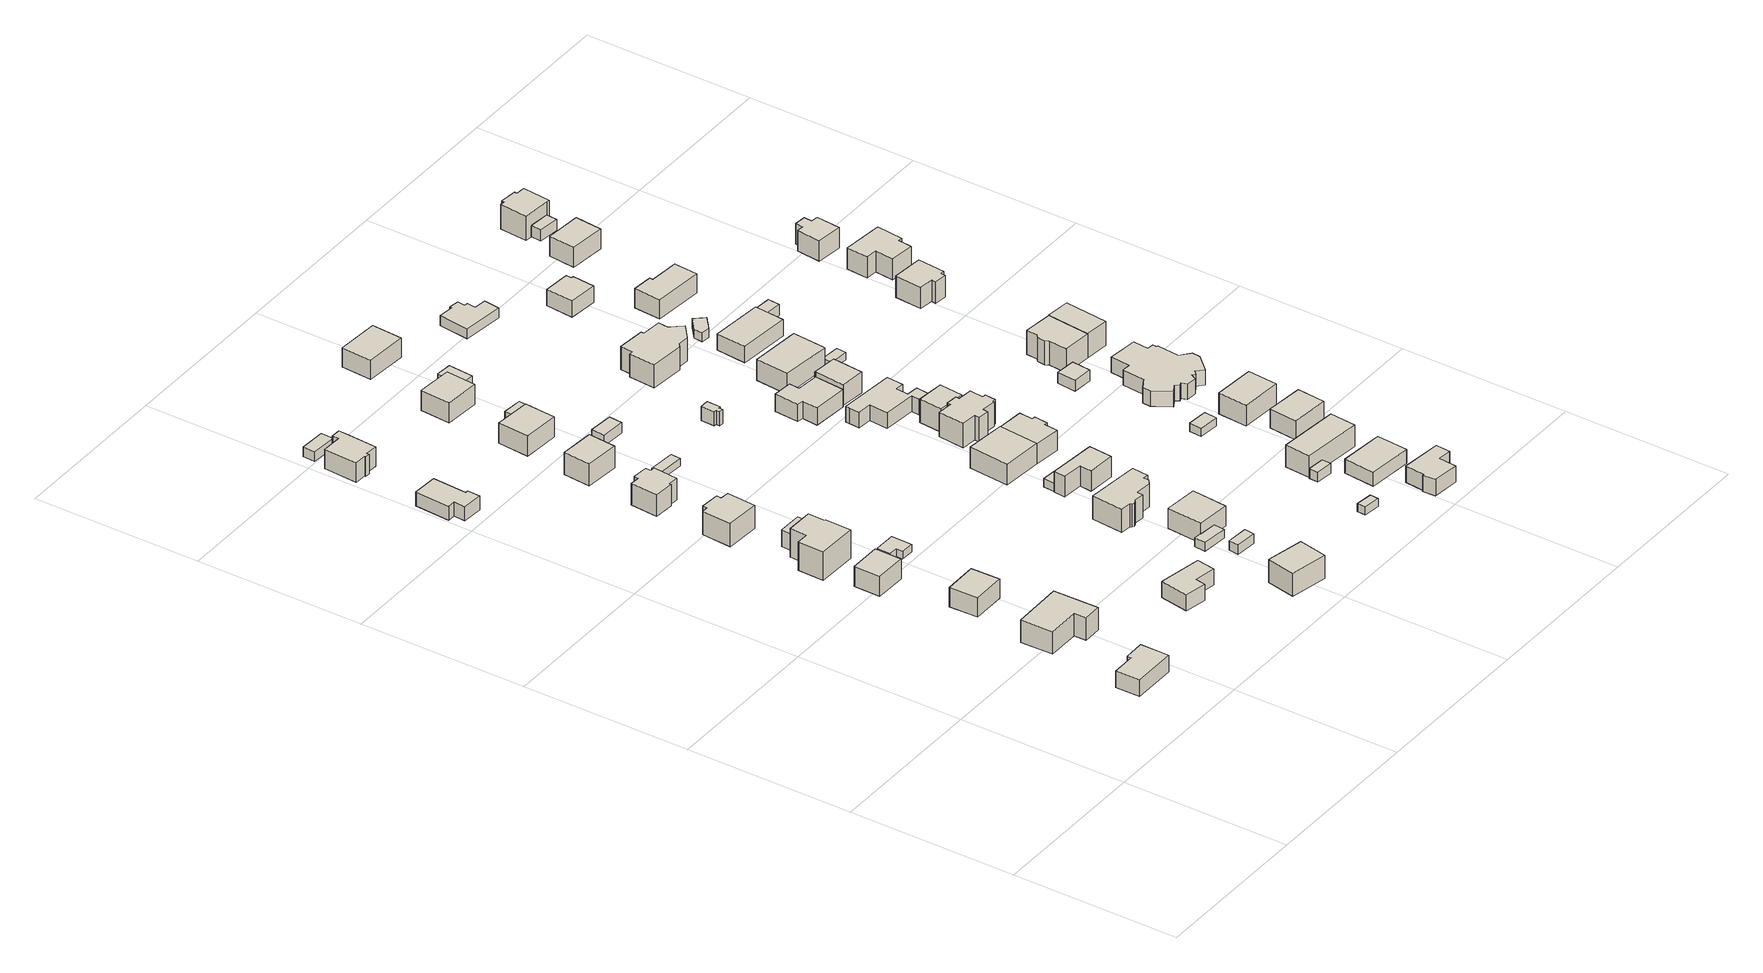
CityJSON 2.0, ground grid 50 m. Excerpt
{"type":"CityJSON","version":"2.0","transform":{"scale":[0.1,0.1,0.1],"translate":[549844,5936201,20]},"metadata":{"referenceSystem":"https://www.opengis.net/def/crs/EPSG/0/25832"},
"CityObjects":{
"building1":{"type":"Building","attributes":{"Gemeindeschluessel":"02200227","Geometrietyp2DReferenz":"3000","BezugspunktDach":"2000","function":"31001_1010","measuredHeight":6.67,"storeysAboveGround":1},"address":[{"country":"Germany","locality":"Hamburg","thoroughfareNumber":"8","thoroughfareName":"Gerlindweg","postcode":"22559"}],"geometry":[{"type":"Solid","lod":"1","boundaries":[[[[0,1,2,3,4,5]],[[6,7,8,9,10,11]],[[4,6,11,5]],[[3,7,6,4]],[[2,8,7,3]],[[1,9,8,2]],[[0,10,9,1]],[[5,11,10,0]]]]}]},
"building2":{"type":"Building","attributes":{"Gemeindeschluessel":"02200227","Geometrietyp2DReferenz":"3000","BezugspunktDach":"2000","function":"31001_1010","measuredHeight":9.31,"storeysAboveGround":1},"address":[{"country":"Germany","locality":"Hamburg","thoroughfareNumber":"10","thoroughfareName":"Gerlindweg","postcode":"22559"}],"geometry":[{"type":"Solid","lod":"1","boundaries":[[[[12,13,14,15,16,17]],[[18,19,20,21,22,23]],[[16,18,23,17]],[[15,19,18,16]],[[14,20,19,15]],[[13,21,20,14]],[[12,22,21,13]],[[17,23,22,12]]]]}]},
"building3":{"type":"Building","attributes":{"Gemeindeschluessel":"02200227","Geometrietyp2DReferenz":"3000","BezugspunktDach":"2000","function":"31001_1010","measuredHeight":7.64,"storeysAboveGround":1},"address":[{"country":"Germany","locality":"Hamburg","thoroughfareNumber":"12","thoroughfareName":"Gerlindweg","postcode":"22559"}],"geometry":[{"type":"Solid","lod":"1","boundaries":[[[[24,25,26,27]],[[28,29,30,31]],[[26,28,31,27]],[[25,29,28,26]],[[24,30,29,25]],[[27,31,30,24]]]]}]},
"building4":{"type":"Building","attributes":{"Gemeindeschluessel":"02200227","Geometrietyp2DReferenz":"3000","BezugspunktDach":"2000","function":"31001_1010","measuredHeight":8.29,"storeysAboveGround":1},"address":[{"country":"Germany","locality":"Hamburg","thoroughfareNumber":"14","thoroughfareName":"Gerlindweg","postcode":"22559"}],"geometry":[{"type":"Solid","lod":"1","boundaries":[[[[32,33,34,35]],[[36,37,38,39]],[[34,36,39,35]],[[33,37,36,34]],[[32,38,37,33]],[[35,39,38,32]]]]}]},
"building5":{"type":"Building","attributes":{"Gemeindeschluessel":"02200227","Geometrietyp2DReferenz":"3000","BezugspunktDach":"2000","function":"31001_1100","measuredHeight":5.57,"storeysAboveGround":1},"address":[{"country":"Germany","locality":"Hamburg","thoroughfareNumber":"23","thoroughfareName":"Gerlindweg","postcode":"22559"}],"geometry":[{"type":"Solid","lod":"1","boundaries":[[[[40,41,42,43,44,45,46,47]],[[48,49,50,51,52,53,54,55]],[[46,48,55,47]],[[45,49,48,46]],[[44,50,49,45]],[[43,51,50,44]],[[42,52,51,43]],[[41,53,52,42]],[[40,54,53,41]],[[47,55,54,40]]]]}]},
"building6":{"type":"Building","attributes":{"Gemeindeschluessel":"02200227","Geometrietyp2DReferenz":"3000","BezugspunktDach":"2000","function":"31001_1100","measuredHeight":12.52,"storeysAboveGround":1},"address":[{"country":"Germany","locality":"Hamburg","thoroughfareNumber":"16","thoroughfareName":"Gerlindweg","postcode":"22559"}],"geometry":[{"type":"Solid","lod":"1","boundaries":[[[[56,57,58,59,60,61,62,63]],[[64,65,66,67,68,69,70,71]],[[62,64,71,63]],[[61,65,64,62]],[[60,66,65,61]],[[59,67,66,60]],[[58,68,67,59]],[[57,69,68,58]],[[56,70,69,57]],[[63,71,70,56]]]]}]},
"building7":{"type":"Building","attributes":{"Gemeindeschluessel":"02200227","Geometrietyp2DReferenz":"3000","BezugspunktDach":"2000","function":"31001_2460","measuredHeight":5.25,"storeysAboveGround":1},"address":[{"country":"Germany","locality":"Hamburg","thoroughfareName":"Gerlindweg","postcode":"22559"}],"geometry":[{"type":"Solid","lod":"1","boundaries":[[[[72,73,74,75]],[[76,77,78,79]],[[74,76,79,75]],[[73,77,76,74]],[[72,78,77,73]],[[75,79,78,72]]]]}]},
"building8":{"type":"Building","attributes":{"Gemeindeschluessel":"02200227","Geometrietyp2DReferenz":"3000","BezugspunktDach":"2000","function":"31001_1010","measuredHeight":10.03,"storeysAboveGround":1},"address":[{"country":"Germany","locality":"Hamburg","thoroughfareNumber":"18","thoroughfareName":"Gerlindweg","postcode":"22559"}],"geometry":[{"type":"Solid","lod":"1","boundaries":[[[[80,81,82,83,84,85,86,87]],[[88,89,90,91,92,93,94,95]],[[86,88,95,87]],[[85,89,88,86]],[[84,90,89,85]],[[83,91,90,84]],[[82,92,91,83]],[[81,93,92,82]],[[80,94,93,81]],[[87,95,94,80]]]]}]},
"building9":{"type":"Building","attributes":{"Gemeindeschluessel":"02200227","Geometrietyp2DReferenz":"3000","BezugspunktDach":"2000","function":"31001_2460","measuredHeight":2.33,"storeysAboveGround":1},"address":[{"country":"Germany","locality":"Hamburg","thoroughfareName":"Gerlindweg","postcode":"22559"}],"geometry":[{"type":"Solid","lod":"1","boundaries":[[[[96,97,98,99,100,101]],[[102,103,104,105,106,107]],[[100,102,107,101]],[[99,103,102,100]],[[98,104,103,99]],[[97,105,104,98]],[[96,106,105,97]],[[101,107,106,96]]]]}]},
"building10":{"type":"Building","attributes":{"Gemeindeschluessel":"02200227","Geometrietyp2DReferenz":"3000","BezugspunktDach":"2000","function":"31001_1010","measuredHeight":8.51,"storeysAboveGround":1},"address":[{"country":"Germany","locality":"Hamburg","thoroughfareNumber":"25","thoroughfareName":"Gerlindweg","postcode":"22559"}],"geometry":[{"type":"Solid","lod":"1","boundaries":[[[[108,109,110,111,112,113,114,115,116,117,118]],[[119,120,121,122,123,124,125,126,127,128,129]],[[117,119,129,118]],[[116,120,119,117]],[[115,121,120,116]],[[114,122,121,115]],[[113,123,122,114]],[[112,124,123,113]],[[111,125,124,112]],[[110,126,125,111]],[[109,127,126,110]],[[108,128,127,109]],[[118,129,128,108]]]]}]},
"building11":{"type":"Building","attributes":{"Gemeindeschluessel":"02200227","Geometrietyp2DReferenz":"3000","BezugspunktDach":"2000","function":"31001_1010","measuredHeight":6.66,"storeysAboveGround":1},"address":[{"country":"Germany","locality":"Hamburg","thoroughfareNumber":"15","thoroughfareName":"Wateweg","postcode":"22559"}],"geometry":[{"type":"Solid","lod":"1","boundaries":[[[[130,131,132,133,134,135]],[[136,137,138,139,140,141]],[[134,136,141,135]],[[133,137,136,134]],[[132,138,137,133]],[[131,139,138,132]],[[130,140,139,131]],[[135,141,140,130]]]]}]},
"building12":{"type":"Building","attributes":{"Gemeindeschluessel":"02200227","Geometrietyp2DReferenz":"3000","BezugspunktDach":"2000","function":"31001_2460","measuredHeight":2.95,"storeysAboveGround":1},"address":[{"country":"Germany","locality":"Hamburg","thoroughfareName":"Gerlindweg","postcode":"22559"}],"geometry":[{"type":"Solid","lod":"1","boundaries":[[[[142,143,144,145]],[[146,147,148,149]],[[144,146,149,145]],[[143,147,146,144]],[[142,148,147,143]],[[145,149,148,142]]]]}]},
"building13":{"type":"Building","attributes":{"Gemeindeschluessel":"02200227","Geometrietyp2DReferenz":"3000","BezugspunktDach":"2000","function":"31001_1010","measuredHeight":8.28,"storeysAboveGround":1},"address":[{"country":"Germany","locality":"Hamburg","thoroughfareNumber":"20","thoroughfareName":"Gerlindweg","postcode":"22559"}],"geometry":[{"type":"Solid","lod":"1","boundaries":[[[[150,151,152,153,154,155,156,157,158,159]],[[160,161,162,163,164,165,166,167,168,169]],[[158,160,169,159]],[[157,161,160,158]],[[156,162,161,157]],[[155,163,162,156]],[[154,164,163,155]],[[153,165,164,154]],[[152,166,165,153]],[[151,167,166,152]],[[150,168,167,151]],[[159,169,168,150]]]]}]},
"building14":{"type":"Building","attributes":{"Gemeindeschluessel":"02200227","Geometrietyp2DReferenz":"3000","BezugspunktDach":"2000","function":"31001_1010","measuredHeight":9.15,"storeysAboveGround":1},"address":[{"country":"Germany","locality":"Hamburg","thoroughfareNumber":"22","thoroughfareName":"Gerlindweg","postcode":"22559"}],"geometry":[{"type":"Solid","lod":"1","boundaries":[[[[170,171,172,173]],[[174,175,176,177]],[[172,174,177,173]],[[171,175,174,172]],[[170,176,175,171]],[[173,177,176,170]]]]}]},
"building15":{"type":"Building","attributes":{"Gemeindeschluessel":"02200227","Geometrietyp2DReferenz":"3000","BezugspunktDach":"2000","function":"31001_1010","measuredHeight":8.45,"storeysAboveGround":1},"address":[{"country":"Germany","locality":"Hamburg","thoroughfareNumber":"13","thoroughfareName":"Wateweg","postcode":"22559"}],"geometry":[{"type":"Solid","lod":"1","boundaries":[[[[178,179,180,181]],[[182,183,184,185]],[[180,182,185,181]],[[179,183,182,180]],[[178,184,183,179]],[[181,185,184,178]]]]}]},
"building16":{"type":"Building","attributes":{"Gemeindeschluessel":"02200227","Geometrietyp2DReferenz":"3000","BezugspunktDach":"2000","function":"31001_2460","measuredHeight":2.42,"storeysAboveGround":1},"address":[{"country":"Germany","locality":"Hamburg","thoroughfareName":"Gerlindweg","postcode":"22559"}],"geometry":[{"type":"Solid","lod":"1","boundaries":[[[[186,187,188,189]],[[190,191,192,193]],[[188,190,193,189]],[[187,191,190,188]],[[186,192,191,187]],[[189,193,192,186]]]]}]},
"building17":{"type":"Building","attributes":{"Gemeindeschluessel":"02200227","Geometrietyp2DReferenz":"3000","BezugspunktDach":"2000","function":"31001_1100","measuredHeight":8.13,"storeysAboveGround":1},"address":[{"country":"Germany","locality":"Hamburg","thoroughfareNumber":"24","thoroughfareName":"Gerlindweg","postcode":"22559"}],"geometry":[{"type":"Solid","lod":"1","boundaries":[[[[194,195,196,197]],[[198,199,200,201]],[[196,198,201,197]],[[195,199,198,196]],[[194,200,199,195]],[[197,201,200,194]]]]}]},
"building18":{"type":"Building","attributes":{"Gemeindeschluessel":"02200227","Geometrietyp2DReferenz":"3000","BezugspunktDach":"2000","function":"31001_2460","measuredHeight":2.67,"storeysAboveGround":1},"address":[{"country":"Germany","locality":"Hamburg","thoroughfareName":"Wateweg","postcode":"22559"}],"geometry":[{"type":"Solid","lod":"1","boundaries":[[[[202,203,204,205,206,207]],[[208,209,210,211,212,213]],[[206,208,213,207]],[[205,209,208,206]],[[204,210,209,205]],[[203,211,210,204]],[[202,212,211,203]],[[207,213,212,202]]]]}]},
"building19":{"type":"Building","attributes":{"Gemeindeschluessel":"02200227","Geometrietyp2DReferenz":"3000","BezugspunktDach":"2000","function":"31001_2460","measuredHeight":3.38,"storeysAboveGround":1},"address":[{"country":"Germany","locality":"Hamburg","thoroughfareName":"Wateweg","postcode":"22559"}],"geometry":[{"type":"Solid","lod":"1","boundaries":[[[[214,215,216,217]],[[218,219,220,221]],[[216,218,221,217]],[[215,219,218,216]],[[214,220,219,215]],[[217,221,220,214]]]]}]},
"building20":{"type":"Building","attributes":{"Gemeindeschluessel":"02200227","Geometrietyp2DReferenz":"3000","BezugspunktDach":"2000","function":"31001_2460","measuredHeight":3.85,"storeysAboveGround":1},"address":[{"country":"Germany","locality":"Hamburg","thoroughfareName":"Gerlindweg","postcode":"22559"}],"geometry":[{"type":"Solid","lod":"1","boundaries":[[[[222,223,224,225]],[[226,227,228,229]],[[224,226,229,225]],[[223,227,226,224]],[[222,228,227,223]],[[225,229,228,222]]]]}]},
"building21":{"type":"Building","attributes":{"Gemeindeschluessel":"02200227","Geometrietyp2DReferenz":"3000","BezugspunktDach":"2000","function":"31001_2460","measuredHeight":4.6,"storeysAboveGround":1},"address":[{"country":"Germany","locality":"Hamburg","thoroughfareName":"Gerlindweg","postcode":"22559"}],"geometry":[{"type":"Solid","lod":"1","boundaries":[[[[230,231,232,233]],[[234,235,236,237]],[[232,234,237,233]],[[231,235,234,232]],[[230,236,235,231]],[[233,237,236,230]]]]}]},
"building22":{"type":"Building","attributes":{"Gemeindeschluessel":"02200227","Geometrietyp2DReferenz":"3000","BezugspunktDach":"2000","function":"31001_1010","measuredHeight":8.53,"storeysAboveGround":1},"address":[{"country":"Germany","locality":"Hamburg","thoroughfareNumber":"26","thoroughfareName":"Gerlindweg","postcode":"22559"}],"geometry":[{"type":"Solid","lod":"1","boundaries":[[[[238,239,240,241]],[[242,243,244,245]],[[240,242,245,241]],[[239,243,242,240]],[[238,244,243,239]],[[241,245,244,238]]]]}]},
"building23":{"type":"Building","attributes":{"Gemeindeschluessel":"02200227","Geometrietyp2DReferenz":"3000","BezugspunktDach":"2000","function":"31001_1010","measuredHeight":8.38,"storeysAboveGround":1},"address":[{"country":"Germany","locality":"Hamburg","thoroughfareNumber":"17","thoroughfareName":"Wateweg","postcode":"22559"}],"geometry":[{"type":"Solid","lod":"1","boundaries":[[[[246,247,248,249,250]],[[251,252,253,254,255]],[[249,251,255,250]],[[248,252,251,249]],[[247,253,252,248]],[[246,254,253,247]],[[250,255,254,246]]]]}]},
"building24":{"type":"Building","attributes":{"Gemeindeschluessel":"02200227","Geometrietyp2DReferenz":"3000","BezugspunktDach":"2000","function":"31001_1010","measuredHeight":7.09,"storeysAboveGround":1},"address":[{"country":"Germany","locality":"Hamburg","thoroughfareNumber":"19","thoroughfareName":"Wateweg","postcode":"22559"}],"geometry":[{"type":"Solid","lod":"1","boundaries":[[[[256,257,258,259,260,261,262,263,264,265,266,267,268,269]],[[270,271,272,273,274,275,276,277,278,279,280,281,282,283]],[[268,270,283,269]],[[267,271,270,268]],[[266,272,271,267]],[[265,273,272,266]],[[264,274,273,265]],[[263,275,274,264]],[[262,276,275,263]],[[261,277,276,262]],[[260,278,277,261]],[[259,279,278,260]],[[258,280,279,259]],[[257,281,280,258]],[[256,282,281,257]],[[269,283,282,256]]]]}]},
"building25":{"type":"Building","attributes":{"Gemeindeschluessel":"02200227","Geometrietyp2DReferenz":"3000","BezugspunktDach":"2000","function":"31001_2460","measuredHeight":6.61,"storeysAboveGround":1},"address":[{"country":"Germany","locality":"Hamburg","thoroughfareName":"Gerlindweg","postcode":"22559"}],"geometry":[{"type":"Solid","lod":"1","boundaries":[[[[284,285,286,287]],[[288,289,290,291]],[[286,288,291,287]],[[285,289,288,286]],[[284,290,289,285]],[[287,291,290,284]]]]}]},
"building26":{"type":"Building","attributes":{"Gemeindeschluessel":"02200227","Geometrietyp2DReferenz":"3000","BezugspunktDach":"2000","function":"31001_2460","measuredHeight":2.52,"storeysAboveGround":1},"address":[{"country":"Germany","locality":"Hamburg","thoroughfareName":"Wateweg","postcode":"22559"}],"geometry":[{"type":"Solid","lod":"1","boundaries":[[[[292,293,294,295]],[[296,297,298,299]],[[294,296,299,295]],[[293,297,296,294]],[[292,298,297,293]],[[295,299,298,292]]]]}]},
"building27":{"type":"Building","attributes":{"Gemeindeschluessel":"02200227","Geometrietyp2DReferenz":"3000","BezugspunktDach":"2000","function":"31001_1010","measuredHeight":9.11,"storeysAboveGround":1},"address":[{"country":"Germany","locality":"Hamburg","thoroughfareNumber":"21","thoroughfareName":"Wateweg","postcode":"22559"}],"geometry":[{"type":"Solid","lod":"1","boundaries":[[[[300,301,302,303,304,305]],[[306,307,308,309,310,311]],[[304,306,311,305]],[[303,307,306,304]],[[302,308,307,303]],[[301,309,308,302]],[[300,310,309,301]],[[305,311,310,300]]]]}]},
"building28":{"type":"Building","attributes":{"Gemeindeschluessel":"02200227","Geometrietyp2DReferenz":"3000","BezugspunktDach":"2000","function":"31001_1010","measuredHeight":7.61,"storeysAboveGround":1},"address":[{"country":"Germany","locality":"Hamburg","thoroughfareNumber":"23b","thoroughfareName":"Wateweg","postcode":"22559"}],"geometry":[{"type":"Solid","lod":"1","boundaries":[[[[312,313,314,315]],[[316,317,318,319]],[[314,316,319,315]],[[313,317,316,314]],[[312,318,317,313]],[[315,319,318,312]]]]}]},
"building29":{"type":"Building","attributes":{"Gemeindeschluessel":"02200227","Geometrietyp2DReferenz":"3000","BezugspunktDach":"2000","function":"31001_1010","measuredHeight":4.29,"storeysAboveGround":1},"address":[{"country":"Germany","locality":"Hamburg","thoroughfareName":"Wateweg","postcode":"22559"}],"geometry":[{"type":"Solid","lod":"1","boundaries":[[[[320,321,322,323,324,325,326,327]],[[328,329,330,331,332,333,334,335]],[[326,328,335,327]],[[325,329,328,326]],[[324,330,329,325]],[[323,331,330,324]],[[322,332,331,323]],[[321,333,332,322]],[[320,334,333,321]],[[327,335,334,320]]]]}]},
"building30":{"type":"Building","attributes":{"Gemeindeschluessel":"02200227","Geometrietyp2DReferenz":"3000","BezugspunktDach":"2000","function":"31001_1010","measuredHeight":7.92,"storeysAboveGround":1},"address":[{"country":"Germany","locality":"Hamburg","thoroughfareNumber":"28","thoroughfareName":"Gerlindweg","postcode":"22559"}],"geometry":[{"type":"Solid","lod":"1","boundaries":[[[[336,337,338,339]],[[340,341,342,343]],[[338,340,343,339]],[[337,341,340,338]],[[336,342,341,337]],[[339,343,342,336]]]]}]},
"building31":{"type":"Building","attributes":{"Gemeindeschluessel":"02200227","Geometrietyp2DReferenz":"3000","BezugspunktDach":"2000","function":"31001_2460","measuredHeight":2.35,"storeysAboveGround":1},"address":[{"country":"Germany","locality":"Hamburg","thoroughfareName":"Wateweg","postcode":"22559"}],"geometry":[{"type":"Solid","lod":"1","boundaries":[[[[344,345,346,347]],[[348,349,350,351]],[[346,348,351,347]],[[345,349,348,346]],[[344,350,349,345]],[[347,351,350,344]]]]}]},
"building32":{"type":"Building","attributes":{"Gemeindeschluessel":"02200227","Geometrietyp2DReferenz":"3000","BezugspunktDach":"2000","function":"31001_1010","measuredHeight":7.39,"storeysAboveGround":1},"address":[{"country":"Germany","locality":"Hamburg","thoroughfareNumber":"23a","thoroughfareName":"Wateweg","postcode":"22559"}],"geometry":[{"type":"Solid","lod":"1","boundaries":[[[[313,352,353,354,355,356,357,314]],[[358,359,360,361,362,363,364,365]],[[357,358,365,314]],[[356,359,358,357]],[[355,360,359,356]],[[354,361,360,355]],[[353,362,361,354]],[[352,363,362,353]],[[313,364,363,352]],[[314,365,364,313]]]]}]},
"building33":{"type":"Building","attributes":{"Gemeindeschluessel":"02200227","Geometrietyp2DReferenz":"3000","BezugspunktDach":"2000","function":"31001_1100","measuredHeight":8.04,"storeysAboveGround":1},"address":[{"country":"Germany","locality":"Hamburg","thoroughfareNumber":"29","thoroughfareName":"Wateweg","postcode":"22559"}],"geometry":[{"type":"Solid","lod":"1","boundaries":[[[[366,367,368,369,370,371,372,373]],[[374,375,376,377,378,379,380,381]],[[372,374,381,373]],[[371,375,374,372]],[[370,376,375,371]],[[369,377,376,370]],[[368,378,377,369]],[[367,379,378,368]],[[366,380,379,367]],[[373,381,380,366]]]]}]},
"building34":{"type":"Building","attributes":{"Gemeindeschluessel":"02200227","Geometrietyp2DReferenz":"3000","BezugspunktDach":"2000","function":"31001_1010","measuredHeight":8.9,"storeysAboveGround":1},"address":[{"country":"Germany","locality":"Hamburg","thoroughfareNumber":"25","thoroughfareName":"Wateweg","postcode":"22559"}],"geometry":[{"type":"Solid","lod":"1","boundaries":[[[[382,383,384,385,386,387,388,389,390,391,392,393,394,395,396,397]],[[398,399,400,401,402,403,404,405,406,407,408,409,410,411,412,413]],[[396,398,413,397]],[[395,399,398,396]],[[394,400,399,395]],[[393,401,400,394]],[[392,402,401,393]],[[391,403,402,392]],[[390,404,403,391]],[[389,405,404,390]],[[388,406,405,389]],[[387,407,406,388]],[[386,408,407,387]],[[385,409,408,386]],[[384,410,409,385]],[[383,411,410,384]],[[382,412,411,383]],[[397,413,412,382]]]]}]},
"building35":{"type":"Building","attributes":{"Gemeindeschluessel":"02200227","Geometrietyp2DReferenz":"3000","BezugspunktDach":"2000","function":"31001_1010","measuredHeight":7.11,"storeysAboveGround":1},"address":[{"country":"Germany","locality":"Hamburg","thoroughfareNumber":"27","thoroughfareName":"Wateweg","postcode":"22559"}],"geometry":[{"type":"Solid","lod":"1","boundaries":[[[[414,415,416,417,418,419,420,421,422,423,424,425,426,427]],[[428,429,430,431,432,433,434,435,436,437,438,439,440,441]],[[426,428,441,427]],[[425,429,428,426]],[[424,430,429,425]],[[423,431,430,424]],[[422,432,431,423]],[[421,433,432,422]],[[420,434,433,421]],[[419,435,434,420]],[[418,436,435,419]],[[417,437,436,418]],[[416,438,437,417]],[[415,439,438,416]],[[414,440,439,415]],[[427,441,440,414]]]]}]},
"building36":{"type":"Building","attributes":{"Gemeindeschluessel":"02200227","Geometrietyp2DReferenz":"3000","BezugspunktDach":"2000","function":"31001_1010","measuredHeight":7.2,"storeysAboveGround":1},"address":[{"country":"Germany","locality":"Hamburg","thoroughfareNumber":"25a","thoroughfareName":"Wateweg","postcode":"22559"}],"geometry":[{"type":"Solid","lod":"1","boundaries":[[[[442,443,444,445]],[[446,447,448,449]],[[444,446,449,445]],[[443,447,446,444]],[[442,448,447,443]],[[445,449,448,442]]]]}]},
"building37":{"type":"Building","attributes":{"Gemeindeschluessel":"02200227","Geometrietyp2DReferenz":"3000","BezugspunktDach":"2000","function":"31001_2460","measuredHeight":3,"storeysAboveGround":1},"address":[{"country":"Germany","locality":"Hamburg","thoroughfareName":"Wateweg","postcode":"22559"}],"geometry":[{"type":"Solid","lod":"1","boundaries":[[[[450,451,452,453]],[[454,455,456,457]],[[452,454,457,453]],[[451,455,454,452]],[[450,456,455,451]],[[453,457,456,450]]]]}]},
"building38":{"type":"Building","attributes":{"Gemeindeschluessel":"02200227","Geometrietyp2DReferenz":"3000","BezugspunktDach":"2000","function":"31001_1120","measuredHeight":7.02,"storeysAboveGround":2},"address":[{"country":"Germany","locality":"Hamburg","thoroughfareNumber":"35","thoroughfareName":"Wateweg","postcode":"22559"}],"geometry":[{"type":"Solid","lod":"1","boundaries":[[[[458,459,460,461,462,463,464,465,466,467,468,469]],[[470,471,472,473,474,475,476,477,478,479,480,481]],[[468,470,481,469]],[[467,471,470,468]],[[466,472,471,467]],[[465,473,472,466]],[[464,474,473,465]],[[463,475,474,464]],[[462,476,475,463]],[[461,477,476,462]],[[460,478,477,461]],[[459,479,478,460]],[[458,480,479,459]],[[469,481,480,458]]]]}]},
"building39":{"type":"Building","attributes":{"Gemeindeschluessel":"02200227","Geometrietyp2DReferenz":"3000","BezugspunktDach":"2000","function":"31001_1100","measuredHeight":8.29,"storeysAboveGround":1},"address":[{"country":"Germany","locality":"Hamburg","thoroughfareNumber":"29a","thoroughfareName":"Wateweg","postcode":"22559"}],"geometry":[{"type":"Solid","lod":"1","boundaries":[[[[482,483,484,485,486]],[[487,488,489,490,491]],[[485,487,491,486]],[[484,488,487,485]],[[483,489,488,484]],[[482,490,489,483]],[[486,491,490,482]]]]}]},
"building40":{"type":"Building","attributes":{"Gemeindeschluessel":"02200227","Geometrietyp2DReferenz":"3000","BezugspunktDach":"2000","function":"31001_1010","measuredHeight":3.5,"storeysAboveGround":1},"address":[{"country":"Germany","locality":"Hamburg","thoroughfareNumber":"41","thoroughfareName":"Wateweg","postcode":"22559"}],"geometry":[{"type":"Solid","lod":"1","boundaries":[[[[492,493,494,495,496,497,498,499,500,501]],[[502,503,504,505,506,507,508,509,510,511]],[[500,502,511,501]],[[499,503,502,500]],[[498,504,503,499]],[[497,505,504,498]],[[496,506,505,497]],[[495,507,506,496]],[[494,508,507,495]],[[493,509,508,494]],[[492,510,509,493]],[[501,511,510,492]]]]}]},
"building41":{"type":"Building","attributes":{"Gemeindeschluessel":"02200227","Geometrietyp2DReferenz":"3000","BezugspunktDach":"2000","function":"31001_1010","measuredHeight":5.96,"storeysAboveGround":1},"address":[{"country":"Germany","locality":"Hamburg","thoroughfareNumber":"14","thoroughfareName":"Wateweg","postcode":"22559"}],"geometry":[{"type":"Solid","lod":"1","boundaries":[[[[512,513,514,515,516,517,518,519]],[[520,521,522,523,524,525,526,527]],[[518,520,527,519]],[[517,521,520,518]],[[516,522,521,517]],[[515,523,522,516]],[[514,524,523,515]],[[513,525,524,514]],[[512,526,525,513]],[[519,527,526,512]]]]}]},
"building42":{"type":"Building","attributes":{"Gemeindeschluessel":"02200227","Geometrietyp2DReferenz":"3000","BezugspunktDach":"2000","function":"31001_1010","measuredHeight":5.41,"storeysAboveGround":1},"address":[{"country":"Germany","locality":"Hamburg","thoroughfareNumber":"16","thoroughfareName":"Wateweg","postcode":"22559"}],"geometry":[{"type":"Solid","lod":"1","boundaries":[[[[528,529,530,531]],[[532,533,534,535]],[[530,532,535,531]],[[529,533,532,530]],[[528,534,533,529]],[[531,535,534,528]]]]}]},
"building43":{"type":"Building","attributes":{"Gemeindeschluessel":"02200227","Geometrietyp2DReferenz":"3000","BezugspunktDach":"2000","function":"31001_1010","measuredHeight":9.59,"storeysAboveGround":1},"address":[{"country":"Germany","locality":"Hamburg","thoroughfareNumber":"18","thoroughfareName":"Wateweg","postcode":"22559"}],"geometry":[{"type":"Solid","lod":"1","boundaries":[[[[536,537,538,539]],[[540,541,542,543]],[[538,540,543,539]],[[537,541,540,538]],[[536,542,541,537]],[[539,543,542,536]]]]}]},
"building44":{"type":"Building","attributes":{"Gemeindeschluessel":"02200227","Geometrietyp2DReferenz":"3000","BezugspunktDach":"2000","function":"31001_1010","measuredHeight":8.61,"storeysAboveGround":1},"address":[{"country":"Germany","locality":"Hamburg","thoroughfareNumber":"31","thoroughfareName":"Wateweg","postcode":"22559"}],"geometry":[{"type":"Solid","lod":"1","boundaries":[[[[544,545,546,547,548]],[[549,550,551,552,553]],[[547,549,553,548]],[[546,550,549,547]],[[545,551,550,546]],[[544,552,551,545]],[[548,553,552,544]]]]}]},
"building45":{"type":"Building","attributes":{"Gemeindeschluessel":"02200227","Geometrietyp2DReferenz":"3000","BezugspunktDach":"2000","function":"31001_2460","measuredHeight":2.54,"storeysAboveGround":1},"address":[{"country":"Germany","locality":"Hamburg","thoroughfareName":"Wateweg","postcode":"22559"}],"geometry":[{"type":"Solid","lod":"1","boundaries":[[[[554,555,556,557]],[[558,559,560,561]],[[556,558,561,557]],[[555,559,558,556]],[[554,560,559,555]],[[557,561,560,554]]]]}]},
"building46":{"type":"Building","attributes":{"Gemeindeschluessel":"02200227","Geometrietyp2DReferenz":"3000","BezugspunktDach":"2000","function":"31001_2460","measuredHeight":2.21,"storeysAboveGround":1},"address":[{"country":"Germany","locality":"Hamburg","thoroughfareName":"Wateweg","postcode":"22559"}],"geometry":[{"type":"Solid","lod":"1","boundaries":[[[[562,563,564,565,566]],[[567,568,569,570,571]],[[565,567,571,566]],[[564,568,567,565]],[[563,569,568,564]],[[562,570,569,563]],[[566,571,570,562]]]]}]},
"building47":{"type":"Building","attributes":{"Gemeindeschluessel":"02200227","Geometrietyp2DReferenz":"3000","BezugspunktDach":"2000","function":"31001_1010","measuredHeight":6.5,"storeysAboveGround":1},"address":[{"country":"Germany","locality":"Hamburg","thoroughfareNumber":"33","thoroughfareName":"Wateweg","postcode":"22559"}],"geometry":[{"type":"Solid","lod":"1","boundaries":[[[[572,573,574,575,576]],[[577,578,579,580,581]],[[575,577,581,576]],[[574,578,577,575]],[[573,579,578,574]],[[572,580,579,573]],[[576,581,580,572]]]]}]},
"building48":{"type":"Building","attributes":{"Gemeindeschluessel":"02200227","Geometrietyp2DReferenz":"3000","BezugspunktDach":"2000","function":"31001_2460","measuredHeight":2.7,"storeysAboveGround":1},"address":[{"country":"Germany","locality":"Hamburg","thoroughfareName":"Wateweg","postcode":"22559"}],"geometry":[{"type":"Solid","lod":"1","boundaries":[[[[582,583,584,585,586]],[[587,588,589,590,591]],[[585,587,591,586]],[[584,588,587,585]],[[583,589,588,584]],[[582,590,589,583]],[[586,591,590,582]]]]}]},
"building49":{"type":"Building","attributes":{"Gemeindeschluessel":"02200227","Geometrietyp2DReferenz":"3000","BezugspunktDach":"2000","function":"31001_1010","measuredHeight":8.21,"storeysAboveGround":1},"address":[{"country":"Germany","locality":"Hamburg","thoroughfareNumber":"20","thoroughfareName":"Wateweg","postcode":"22559"}],"geometry":[{"type":"Solid","lod":"1","boundaries":[[[[592,593,594,595]],[[596,597,598,599]],[[594,596,599,595]],[[593,597,596,594]],[[592,598,597,593]],[[595,599,598,592]]]]}]},
"building50":{"type":"Building","attributes":{"Gemeindeschluessel":"02200227","Geometrietyp2DReferenz":"3000","BezugspunktDach":"2000","function":"31001_1010","measuredHeight":7.89,"storeysAboveGround":1},"address":[{"country":"Germany","locality":"Hamburg","thoroughfareNumber":"39","thoroughfareName":"Wateweg","postcode":"22559"}],"geometry":[{"type":"Solid","lod":"1","boundaries":[[[[600,601,602,603,604,605]],[[606,607,608,609,610,611]],[[604,606,611,605]],[[603,607,606,604]],[[602,608,607,603]],[[601,609,608,602]],[[600,610,609,601]],[[605,611,610,600]]]]}]},
"building51":{"type":"Building","attributes":{"Gemeindeschluessel":"02200227","Geometrietyp2DReferenz":"3000","BezugspunktDach":"2000","function":"31001_2460","measuredHeight":3.81,"storeysAboveGround":1},"address":[{"country":"Germany","locality":"Hamburg","thoroughfareName":"Ginsterstieg","postcode":"22559"}],"geometry":[{"type":"Solid","lod":"1","boundaries":[[[[612,613,614,615]],[[616,617,618,619]],[[614,616,619,615]],[[613,617,616,614]],[[612,618,617,613]],[[615,619,618,612]]]]}]},
"building52":{"type":"Building","attributes":{"Gemeindeschluessel":"02200227","Geometrietyp2DReferenz":"3000","BezugspunktDach":"2000","function":"31001_1010","measuredHeight":8.67,"storeysAboveGround":1},"address":[{"country":"Germany","locality":"Hamburg","thoroughfareNumber":"22","thoroughfareName":"Wateweg","postcode":"22559"}],"geometry":[{"type":"Solid","lod":"1","boundaries":[[[[620,621,622,623]],[[624,625,626,627]],[[622,624,627,623]],[[621,625,624,622]],[[620,626,625,621]],[[623,627,626,620]]]]}]},
"building53":{"type":"Building","attributes":{"Gemeindeschluessel":"02200227","Geometrietyp2DReferenz":"3000","BezugspunktDach":"2000","function":"31001_1010","measuredHeight":6.73,"storeysAboveGround":2},"address":[{"country":"Germany","locality":"Hamburg","thoroughfareNumber":"24","thoroughfareName":"Wateweg","postcode":"22559"}],"geometry":[{"type":"Solid","lod":"1","boundaries":[[[[628,629,630,631,632,633,634,635,636,637,638,639,640,641,642,643,644,645,646,647,648,649,650,651]],[[652,653,654,655,656,657,658,659,660,661,662,663,664,665,666,667,668,669,670,671,672,673,674,675]],[[650,652,675,651]],[[649,653,652,650]],[[648,654,653,649]],[[647,655,654,648]],[[646,656,655,647]],[[645,657,656,646]],[[644,658,657,645]],[[643,659,658,644]],[[642,660,659,643]],[[641,661,660,642]],[[640,662,661,641]],[[639,663,662,640]],[[638,664,663,639]],[[637,665,664,638]],[[636,666,665,637]],[[635,667,666,636]],[[634,668,667,635]],[[633,669,668,634]],[[632,670,669,633]],[[631,671,670,632]],[[630,672,671,631]],[[629,673,672,630]],[[628,674,673,629]],[[651,675,674,628]]]]}]},
"building54":{"type":"Building","attributes":{"Gemeindeschluessel":"02200227","Geometrietyp2DReferenz":"3000","BezugspunktDach":"2000","function":"31001_1010","measuredHeight":7.06,"storeysAboveGround":1},"address":[{"country":"Germany","locality":"Hamburg","thoroughfareNumber":"37","thoroughfareName":"Wateweg","postcode":"22559"}],"geometry":[{"type":"Solid","lod":"1","boundaries":[[[[676,677,678,679,680,681]],[[682,683,684,685,686,687]],[[680,682,687,681]],[[679,683,682,680]],[[678,684,683,679]],[[677,685,684,678]],[[676,686,685,677]],[[681,687,686,676]]]]}]},
"building55":{"type":"Building","attributes":{"Gemeindeschluessel":"02200227","Geometrietyp2DReferenz":"3000","BezugspunktDach":"2000","function":"31001_2460","measuredHeight":3.91,"storeysAboveGround":1},"address":[{"country":"Germany","locality":"Hamburg","thoroughfareName":"Wateweg","postcode":"22559"}],"geometry":[{"type":"Solid","lod":"1","boundaries":[[[[688,689,690,691]],[[692,693,694,695]],[[690,692,695,691]],[[689,693,692,690]],[[688,694,693,689]],[[691,695,694,688]]]]}]},
"building56":{"type":"Building","attributes":{"Gemeindeschluessel":"02200227","Geometrietyp2DReferenz":"3000","BezugspunktDach":"2000","function":"31001_1010","measuredHeight":7.73,"storeysAboveGround":1},"address":[{"country":"Germany","locality":"Hamburg","thoroughfareNumber":"15c","thoroughfareName":"Ginsterstieg","postcode":"22559"}],"geometry":[{"type":"Solid","lod":"1","boundaries":[[[[696,697,698,699,700,701,702,703]],[[704,705,706,707,708,709,710,711]],[[702,704,711,703]],[[701,705,704,702]],[[700,706,705,701]],[[699,707,706,700]],[[698,708,707,699]],[[697,709,708,698]],[[696,710,709,697]],[[703,711,710,696]]]]}]},
"building57":{"type":"Building","attributes":{"Gemeindeschluessel":"02200227","Geometrietyp2DReferenz":"3000","BezugspunktDach":"2000","function":"31001_1010","measuredHeight":9.59,"storeysAboveGround":1},"address":[{"country":"Germany","locality":"Hamburg","thoroughfareNumber":"15b","thoroughfareName":"Ginsterstieg","postcode":"22559"}],"geometry":[{"type":"Solid","lod":"1","boundaries":[[[[712,713,714,715]],[[716,717,718,719]],[[714,716,719,715]],[[713,717,716,714]],[[712,718,717,713]],[[715,719,718,712]]]]}]},
"building58":{"type":"Building","attributes":{"Gemeindeschluessel":"02200227","Geometrietyp2DReferenz":"3000","BezugspunktDach":"2000","function":"31001_1010","measuredHeight":7.99,"storeysAboveGround":1},"address":[{"country":"Germany","locality":"Hamburg","thoroughfareNumber":"41a","thoroughfareName":"Wateweg","postcode":"22559"}],"geometry":[{"type":"Solid","lod":"1","boundaries":[[[[720,721,722,723]],[[724,725,726,727]],[[722,724,727,723]],[[721,725,724,722]],[[720,726,725,721]],[[723,727,726,720]]]]}]},
"building59":{"type":"Building","attributes":{"Gemeindeschluessel":"02200227","Geometrietyp2DReferenz":"3000","BezugspunktDach":"2000","function":"31001_2460","measuredHeight":4.1,"storeysAboveGround":1},"address":[{"country":"Germany","locality":"Hamburg","thoroughfareName":"Wateweg","postcode":"22559"}],"geometry":[{"type":"Solid","lod":"1","boundaries":[[[[728,729,730,731]],[[732,733,734,735]],[[730,732,735,731]],[[729,733,732,730]],[[728,734,733,729]],[[731,735,734,728]]]]}]},
"building60":{"type":"Building","attributes":{"Gemeindeschluessel":"02200227","Geometrietyp2DReferenz":"3000","BezugspunktDach":"2000","function":"31001_1010","measuredHeight":8.97,"storeysAboveGround":1},"address":[{"country":"Germany","locality":"Hamburg","thoroughfareNumber":"30","thoroughfareName":"Wateweg","postcode":"22559"}],"geometry":[{"type":"Solid","lod":"1","boundaries":[[[[736,737,738,739,740,741,742,743]],[[744,745,746,747,748,749,750,751]],[[742,744,751,743]],[[741,745,744,742]],[[740,746,745,741]],[[739,747,746,740]],[[738,748,747,739]],[[737,749,748,738]],[[736,750,749,737]],[[743,751,750,736]]]]}]},
"building61":{"type":"Building","attributes":{"Gemeindeschluessel":"02200227","Geometrietyp2DReferenz":"3000","BezugspunktDach":"2000","function":"31001_1010","measuredHeight":9.81,"storeysAboveGround":1},"address":[{"country":"Germany","locality":"Hamburg","thoroughfareNumber":"43","thoroughfareName":"Wateweg","postcode":"22559"}],"geometry":[{"type":"Solid","lod":"1","boundaries":[[[[752,753,754,755,756,757,758,759,760]],[[761,762,763,764,765,766,767,768,769]],[[759,761,769,760]],[[758,762,761,759]],[[757,763,762,758]],[[756,764,763,757]],[[755,765,764,756]],[[754,766,765,755]],[[753,767,766,754]],[[752,768,767,753]],[[760,769,768,752]]]]}]},
"building62":{"type":"Building","attributes":{"Gemeindeschluessel":"02200227","Geometrietyp2DReferenz":"3000","BezugspunktDach":"2000","function":"31001_1010","measuredHeight":7.88,"storeysAboveGround":1},"address":[{"country":"Germany","locality":"Hamburg","thoroughfareNumber":"32","thoroughfareName":"Wateweg","postcode":"22559"}],"geometry":[{"type":"Solid","lod":"1","boundaries":[[[[770,771,772,773,774,775,776,777]],[[778,779,780,781,782,783,784,785]],[[776,778,785,777]],[[775,779,778,776]],[[774,780,779,775]],[[773,781,780,774]],[[772,782,781,773]],[[771,783,782,772]],[[770,784,783,771]],[[777,785,784,770]]]]}]},
"building63":{"type":"Building","attributes":{"Gemeindeschluessel":"02200227","Geometrietyp2DReferenz":"3000","BezugspunktDach":"2000","function":"31001_1010","measuredHeight":8.2,"storeysAboveGround":1},"address":[{"country":"Germany","locality":"Hamburg","thoroughfareNumber":"34","thoroughfareName":"Wateweg","postcode":"22559"}],"geometry":[{"type":"Solid","lod":"1","boundaries":[[[[786,787,788,789,790,791,792,793]],[[794,795,796,797,798,799,800,801]],[[792,794,801,793]],[[791,795,794,792]],[[790,796,795,791]],[[789,797,796,790]],[[788,798,797,789]],[[787,799,798,788]],[[786,800,799,787]],[[793,801,800,786]]]]}]}
},
"vertices":[
[421,146,49],[288,145,49],[287,218,49],[358,219,49],[358,231,49],[420,232,49],[358,231,100],[358,219,100],[287,218,100],[288,145,100],[421,146,100],[420,232,100],
[335,444,37],[333,541,37],[487,544,37],[489,409,37],[434,408,37],[433,445,37],[434,408,106],[489,409,106],[487,544,106],[333,541,106],[335,444,106],[433,445,106],
[465,695,38],[364,693,38],[362,779,38],[463,781,38],[362,779,97],[364,693,97],[465,695,97],[463,781,97],
[307,1033,34],[401,1033,34],[400,953,34],[306,954,34],[400,953,96],[401,1033,96],[307,1033,96],[306,954,96],
[5,2073,8],[12,2178,8],[86,2174,8],[80,2071,8],[89,2071,8],[87,2033,8],[26,2037,8],[28,2072,8],[26,2037,51],[87,2033,51],[89,2071,51],[80,2071,51],[86,2174,51],[12,2178,51],[5,2073,51],[28,2072,51],
[313,1209,12],[349,1208,12],[350,1259,12],[431,1258,12],[430,1207,12],[433,1207,12],[432,1129,12],[311,1131,12],[432,1129,100],[433,1207,100],[430,1207,100],[431,1258,100],[350,1259,100],[349,1208,100],[313,1209,100],[311,1131,100],
[361,1293,25],[432,1292,25],[431,1258,25],[360,1259,25],[431,1258,77],[432,1292,77],[361,1293,77],[360,1259,77],
[300,1494,19],[318,1493,19],[319,1507,19],[377,1503,19],[376,1488,19],[402,1486,19],[397,1399,19],[295,1405,19],[397,1399,91],[402,1486,91],[376,1488,91],[377,1503,91],[319,1507,91],[318,1493,91],[300,1494,91],[295,1405,91],
[448,1059,38],[512,1058,38],[511,996,38],[472,997,38],[472,1017,38],[448,1018,38],[472,1017,61],[472,997,61],[511,996,61],[512,1058,61],[448,1059,61],[448,1018,61],
[82,2462,5],[83,2482,5],[111,2481,5],[110,2461,5],[104,2364,5],[67,2366,5],[67,2358,5],[53,2359,5],[53,2362,5],[17,2364,5],[23,2465,5],[17,2364,65],[53,2362,65],[53,2359,65],[67,2358,65],[67,2366,65],[104,2364,65],[110,2461,65],[111,2481,65],[83,2482,65],[82,2462,65],[23,2465,65],
[737,276,53],[732,246,53],[666,258,53],[681,344,53],[811,321,53],[801,265,53],[811,321,102],[681,344,102],[666,258,102],[732,246,102],[737,276,102],[801,265,102],
[38,2541,4],[114,2537,4],[112,2499,4],[36,2504,4],[112,2499,34],[114,2537,34],[38,2541,34],[36,2504,34],
[304,1715,23],[333,1713,23],[334,1727,23],[381,1723,23],[380,1707,23],[394,1706,23],[388,1632,23],[357,1634,23],[357,1629,23],[297,1633,23],[357,1629,89],[357,1634,89],[388,1632,89],[394,1706,89],[380,1707,89],[381,1723,89],[334,1727,89],[333,1713,89],[304,1715,89],[297,1633,89],
[322,1933,22],[424,1925,22],[417,1843,22],[315,1851,22],[417,1843,90],[424,1925,90],[322,1933,90],[315,1851,90],
[904,167,40],[1016,144,40],[999,59,40],[887,82,40],[999,59,111],[1016,144,111],[904,167,111],[887,82,111],
[437,1743,25],[516,1737,25],[514,1708,25],[435,1714,25],[514,1708,49],[516,1737,49],[437,1743,49],[435,1714,49],
[341,2058,19],[348,2152,19],[457,2143,19],[450,2050,19],[457,2143,81],[348,2152,81],[341,2058,81],[450,2050,81],
[911,399,57],[934,397,57],[934,395,57],[987,390,57],[984,358,57],[908,365,57],[984,358,84],[987,390,84],[934,395,84],[934,397,84],[911,399,84],[908,365,84],
[949,319,55],[1013,314,55],[1010,284,55],[946,289,55],[1010,284,84],[1013,314,84],[949,319,84],[946,289,84],
[558,1954,24],[555,1914,24],[483,1919,24],[486,1960,24],[483,1919,56],[555,1914,56],[558,1954,56],[486,1960,56],
[427,2186,20],[485,2182,20],[482,2142,20],[424,2146,20],[482,2142,58],[485,2182,58],[427,2186,58],[424,2146,58],
[364,2400,15],[469,2392,15],[462,2302,15],[357,2310,15],[462,2302,77],[469,2392,77],[364,2400,77],[357,2310,77],
[1043,493,55],[1033,386,55],[934,395,55],[934,397,55],[943,502,55],[934,397,117],[934,395,117],[1033,386,117],[1043,493,117],[943,502,117],
[883,693,44],[1043,678,44],[1038,629,44],[1023,630,44],[1022,615,44],[1008,604,44],[961,608,44],[959,590,44],[927,593,44],[922,588,44],[915,587,44],[909,590,44],[906,595,44],[875,598,44],[906,595,115],[909,590,115],[915,587,115],[922,588,115],[927,593,115],[959,590,115],[961,608,115],[1008,604,115],[1022,615,115],[1023,630,115],[1038,629,115],[1043,678,115],[883,693,115],[875,598,115],
[518,2418,18],[512,2343,18],[465,2347,18],[471,2422,18],[465,2347,58],[512,2343,58],[518,2418,58],[471,2422,58],
[929,874,47],[988,869,47],[985,834,47],[926,840,47],[985,834,72],[988,869,72],[929,874,72],[926,840,72],
[981,764,46],[985,799,46],[922,805,46],[926,840,46],[1069,827,46],[1063,757,46],[1069,827,109],[926,840,109],[922,805,109],[985,799,109],[981,764,109],[1063,757,109],
[894,1076,47],[1014,1065,47],[1003,945,47],[883,955,47],[1003,945,111],[1014,1065,111],[894,1076,111],[883,955,111],
[726,1741,20],[718,1741,20],[719,1782,20],[746,1782,20],[745,1741,20],[739,1741,20],[739,1729,20],[725,1729,20],[739,1729,63],[739,1741,63],[745,1741,63],[746,1782,63],[719,1782,63],[718,1741,63],[726,1741,63],[725,1729,63],
[412,2587,10],[418,2679,10],[544,2671,10],[538,2579,10],[544,2671,69],[418,2679,69],[412,2587,69],[538,2579,69],
[1269,142,60],[1319,136,60],[1317,111,60],[1267,117,60],[1317,111,84],[1319,136,84],[1269,142,84],[1267,117,84],
[1093,1058,47],[1090,1018,47],[1100,1017,47],[1096,976,47],[1086,977,47],[1083,937,47],[1083,937,109],[1086,977,109],[1096,976,109],[1100,1017,109],[1090,1018,109],[1093,1058,109],[1014,1065,109],[1003,945,109],
[870,1529,17],[875,1576,17],[856,1578,17],[862,1652,17],[920,1647,17],[917,1616,17],[983,1610,17],[975,1520,17],[983,1610,70],[917,1616,70],[920,1647,70],[862,1652,70],[856,1578,70],[875,1576,70],[870,1529,70],[975,1520,70],
[981,1230,34],[1027,1225,34],[1028,1236,34],[1062,1233,34],[1061,1222,34],[1105,1218,34],[1101,1177,34],[1111,1176,34],[1108,1144,34],[1098,1145,34],[1098,1140,34],[1054,1144,34],[1052,1129,34],[1019,1132,34],[1020,1147,34],[974,1151,34],[1020,1147,109],[1019,1132,109],[1052,1129,109],[1054,1144,109],[1098,1140,109],[1098,1145,109],[1108,1144,109],[1111,1176,109],[1101,1177,109],[1105,1218,109],[1061,1222,109],[1062,1233,109],[1028,1236,109],[1027,1225,109],[981,1230,109],[974,1151,109],
[1047,1335,22],[1049,1360,22],[951,1369,22],[956,1425,22],[914,1429,22],[917,1462,22],[916,1462,22],[917,1473,22],[1084,1458,22],[1079,1407,22],[1054,1410,22],[1051,1373,22],[1086,1369,22],[1082,1332,22],[1086,1369,70],[1051,1373,70],[1054,1410,70],[1079,1407,70],[1084,1458,70],[917,1473,70],[916,1462,70],[917,1462,70],[914,1429,70],[956,1425,70],[951,1369,70],[1049,1360,70],[1047,1335,70],[1082,1332,70],
[1010,1308,31],[1092,1301,31],[1086,1231,31],[1004,1238,31],[1086,1231,103],[1092,1301,103],[1010,1308,103],[1004,1238,103],
[1326,302,56],[1328,329,56],[1379,324,56],[1377,297,56],[1379,324,86],[1328,329,86],[1326,302,86],[1377,297,86],
[782,2044,17],[794,2043,17],[797,2081,17],[879,2074,17],[878,2066,17],[938,2061,17],[935,2031,17],[965,1998,17],[923,1962,17],[889,1965,17],[878,1956,17],[776,1964,17],[878,1956,88],[889,1965,88],[923,1962,88],[965,1998,88],[935,2031,88],[938,2061,88],[878,2066,88],[879,2074,88],[797,2081,88],[794,2043,88],[782,2044,88],[776,1964,88],
[1057,1605,21],[1049,1513,21],[975,1520,21],[983,1610,21],[983,1612,21],[983,1610,85],[975,1520,85],[1049,1513,85],[1057,1605,85],[983,1612,85],
[701,2570,18],[745,2565,18],[746,2571,18],[776,2567,18],[773,2544,18],[784,2543,18],[781,2517,18],[818,2513,18],[812,2466,18],[690,2480,18],[812,2466,49],[818,2513,49],[781,2517,49],[784,2543,49],[773,2544,49],[776,2567,49],[746,2571,49],[745,2565,49],[701,2570,49],[690,2480,49],
[1516,58,65],[1511,5,65],[1432,13,65],[1429,50,65],[1434,50,65],[1440,109,65],[1560,97,65],[1556,54,65],[1560,97,115],[1440,109,115],[1434,50,115],[1429,50,115],[1432,13,115],[1511,5,115],[1516,58,115],[1556,54,115],
[1386,172,59],[1394,265,59],[1526,253,59],[1518,160,59],[1526,253,102],[1394,265,102],[1386,172,102],[1518,160,102],
[1334,406,58],[1514,389,58],[1507,312,58],[1328,329,58],[1507,312,125],[1514,389,125],[1334,406,125],[1328,329,125],
[953,1770,15],[1102,1757,15],[1094,1662,15],[1093,1657,15],[944,1670,15],[1093,1657,79],[1094,1662,79],[1102,1757,79],[953,1770,79],[944,1670,79],
[1337,702,51],[1397,697,51],[1394,660,51],[1334,665,51],[1394,660,77],[1397,697,77],[1337,702,77],[1334,665,77],
[1093,1657,22],[1094,1662,22],[1149,1657,22],[1147,1628,22],[1091,1632,22],[1147,1628,45],[1149,1657,45],[1094,1662,45],[1093,1657,45],[1091,1632,45],
[1151,1823,18],[997,1836,18],[1005,1926,18],[1159,1913,18],[1157,1885,18],[1159,1913,68],[1005,1926,68],[997,1836,68],[1151,1823,68],[1157,1885,68],
[1016,2004,18],[1053,2036,18],[1077,2008,18],[1040,1976,18],[1014,1978,18],[1040,1976,45],[1077,2008,45],[1053,2036,45],[1016,2004,45],[1014,1978,45],
[1448,453,58],[1456,536,58],[1567,525,58],[1560,442,58],[1567,525,117],[1456,536,117],[1448,453,117],[1560,442,117],
[924,2394,20],[1003,2388,20],[1002,2371,20],[1009,2370,20],[1003,2304,20],[917,2312,20],[1003,2304,70],[1009,2370,70],[1002,2371,70],[1003,2388,70],[924,2394,70],[917,2312,70],
[1328,1048,46],[1333,1105,46],[1393,1099,46],[1388,1043,46],[1393,1099,79],[1333,1105,79],[1328,1048,79],[1388,1043,79],
[1432,594,55],[1439,682,55],[1562,673,55],[1555,584,55],[1562,673,119],[1439,682,119],[1432,594,119],[1555,584,119],
[1513,806,49],[1502,795,49],[1494,802,49],[1485,786,49],[1455,788,49],[1449,806,49],[1439,800,49],[1431,813,49],[1408,799,49],[1376,850,49],[1378,874,49],[1410,893,49],[1416,960,49],[1440,958,49],[1446,1017,49],[1535,1008,49],[1531,962,49],[1551,960,49],[1549,948,49],[1554,947,49],[1548,881,49],[1576,856,49],[1574,832,49],[1533,787,49],[1574,832,96],[1576,856,96],[1548,881,96],[1554,947,96],[1549,948,96],[1551,960,96],[1531,962,96],[1535,1008,96],[1446,1017,96],[1440,958,96],[1416,960,96],[1410,893,96],[1378,874,96],[1376,850,96],[1408,799,96],[1431,813,96],[1439,800,96],[1449,806,96],[1455,788,96],[1485,786,96],[1494,802,96],[1502,795,96],[1513,806,96],[1533,787,96],
[1039,2202,22],[1099,2197,22],[1098,2187,22],[1187,2180,22],[1182,2109,22],[1033,2121,22],[1182,2109,81],[1187,2180,81],[1098,2187,81],[1099,2197,81],[1039,2202,81],[1033,2121,81],
[1217,1880,21],[1157,1885,21],[1160,1920,21],[1220,1915,21],[1160,1920,55],[1157,1885,55],[1217,1880,55],[1220,1915,55],
[1382,1112,47],[1388,1168,47],[1381,1176,47],[1384,1200,47],[1392,1207,47],[1395,1241,47],[1481,1232,47],[1468,1103,47],[1481,1232,121],[1395,1241,121],[1392,1207,121],[1384,1200,121],[1381,1176,121],[1388,1168,121],[1382,1112,121],[1468,1103,121],
[1481,1232,48],[1551,1225,48],[1538,1096,48],[1468,1103,48],[1538,1096,123],[1551,1225,123],[1481,1232,123],[1468,1103,123],
[1112,2513,19],[1219,2504,19],[1212,2424,19],[1105,2434,19],[1212,2424,80],[1219,2504,80],[1112,2513,80],[1105,2434,80],
[1218,2594,20],[1216,2562,20],[1154,2568,20],[1157,2599,20],[1154,2568,54],[1216,2562,54],[1218,2594,54],[1157,2599,54],
[1446,1677,25],[1538,1669,25],[1531,1588,25],[1519,1589,25],[1518,1574,25],[1480,1578,25],[1482,1592,25],[1439,1596,25],[1482,1592,91],[1480,1578,91],[1518,1574,91],[1519,1589,91],[1531,1588,91],[1538,1669,91],[1446,1677,91],[1439,1596,91],
[1143,2684,19],[1158,2683,19],[1159,2691,19],[1209,2686,19],[1208,2678,19],[1236,2676,19],[1228,2593,19],[1218,2594,19],[1136,2601,19],[1218,2594,94],[1228,2593,94],[1236,2676,94],[1208,2678,94],[1209,2686,94],[1159,2691,94],[1158,2683,94],[1143,2684,94],[1136,2601,94],
[1584,1762,23],[1580,1721,23],[1508,1729,23],[1513,1784,23],[1478,1787,23],[1484,1852,23],[1605,1840,23],[1597,1761,23],[1605,1840,88],[1484,1852,88],[1478,1787,88],[1513,1784,88],[1508,1729,88],[1580,1721,88],[1584,1762,88],[1597,1761,88],
[1476,1999,26],[1497,1997,26],[1499,2020,26],[1533,2017,26],[1531,1993,26],[1553,1991,26],[1546,1919,26],[1469,1927,26],[1546,1919,89],[1553,1991,89],[1531,1993,89],[1533,2017,89],[1499,2020,89],[1497,1997,89],[1476,1999,89],[1469,1927,89]
]}
